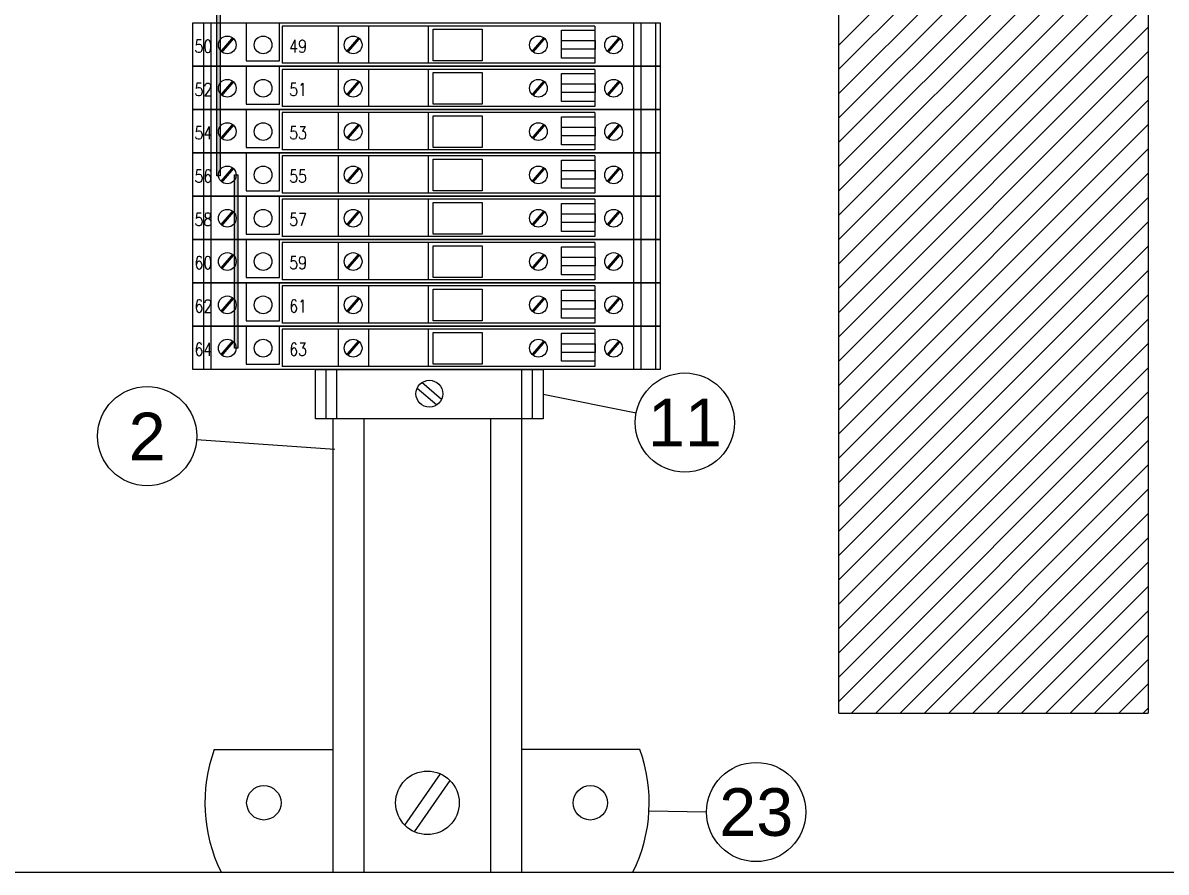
# Model space of a CAD drawing. Header units: inches. Extents: x -38 to 199, y -310 to 64.
# Drawn here: x 169.79 to 178.11, y 26.53 to 32.71 of the extents above; entities that cross this region are included whole.
import ezdxf
from ezdxf.enums import TextEntityAlignment as Align

# ---------------------------------------------------------------- set-up
doc = ezdxf.new("R2010")
doc.units = ezdxf.units.IN
doc.header["$MEASUREMENT"] = 0
doc.layers.add('DETAIL$', color=5, linetype='Continuous')
doc.layers.add('FREE-TEXT', color=2, linetype='Continuous')
doc.layers.add('DIMENSION (ANSI)', color=7, linetype='Continuous', lineweight=9)
doc.styles.add('HELVLS', font='arial.ttf')
doc.styles.add('Note Text (ANSI)', font='arial.ttf')
doc.styles.add('ROMANS', font='romans')
doc.styles.add('TXT', font='txt')
doc.dimstyles.new('DIM_0', dxfattribs={"dimscale": 4.75, "dimtxt": 0.065, "dimasz": 0.075, "dimexe": 0.075, "dimexo": 0.125, "dimgap": 0.0625, "dimtad": 0, "dimtih": 1, "dimtoh": 1, "dimrnd": 1e-08, "dimzin": 0, "dimdsep": 46, "dimlunit": 5, "dimtxsty": 'Note Text (ANSI)', "dimblk": 'Filled-1', "dimcen": 0.09, "dimdle": 0.45, "dimclrd": 256, "dimclre": 256, "dimclrt": 256, "dimadec": 0, "dimazin": 1, "dimtm": 1e-09, "dimtfac": 1.263158, "dimtofl": 0, "dimtmove": 0, "dimatfit": 3, "dimfxl": 1, "dimfrac": 2, "dimtolj": 1, "dimtzin": 4, "dimlwd": -1, "dimlwe": -1, "dimarcsym": 0})

# ---------------------------------------------------------------- blocks, each defined once
blk = doc.blocks.new('Filled-1')
at = {"color": 0}
for p, q in [((0, 0), (-1, 0.25)), ((-1, 0.25), (-1, -0.25)), ((-1, 0), (0, 0)), ((-1, -0.25), (0, 0))]:
    blk.add_line(p, q, dxfattribs=at)
blk.add_solid([(-1, -0.25), (0, 0), (-1, 0.25)], dxfattribs=at)
blk = doc.blocks.new('*D113')
at = {"layer": 'DEFPOINTS', "color": 0, "transparency": 16777216}
for p in [(167.4762, 26.5338), (169.7262, 26.5338), (169.7262, 23.4926)]:
    blk.add_point(p, dxfattribs=at)
at = {"layer": 'DIMENSION (ANSI)', "transparency": 16777216}
for p, q in [((167.4762, 25.94), (167.4762, 23.1364)), ((169.7262, 25.94), (169.7262, 23.1364)), ((167.12, 23.4926), (166.7637, 23.4926)), ((170.0825, 23.4926), (170.4387, 23.4926))]:
    blk.add_line(p, q, dxfattribs=at)
at = {"layer": 'DIMENSION (ANSI)', "transparency": 16777216, "xscale": 0.35625, "yscale": 0.35625, "zscale": 0.35625}
blk.add_blockref('Filled-1', (167.4762, 23.4926), dxfattribs=at)
at = {"layer": 'DIMENSION (ANSI)', "transparency": 16777216, "xscale": 0.35625, "yscale": 0.35625, "zscale": 0.35625, "rotation": 180}
blk.add_blockref('Filled-1', (169.7262, 23.4926), dxfattribs=at)
at = {"layer": 'DIMENSION (ANSI)', "transparency": 16777216, "insert": (168.6172, 23.4926), "char_height": 0.30875, "attachment_point": 5, "style": 'Note Text (ANSI)'}
blk.add_mtext('\\A1;2.25"', dxfattribs=at)
blk = doc.blocks.new('*D115')
at = {"layer": 'DEFPOINTS', "color": 0, "transparency": 16777216}
for p in [(169.7262, 26.5338), (175.7262, 26.5377), (175.7262, 23.4907)]:
    blk.add_point(p, dxfattribs=at)
at = {"layer": 'DIMENSION (ANSI)', "transparency": 16777216}
for p, q in [((169.7262, 25.94), (169.7262, 23.1344)), ((175.7262, 25.9439), (175.7262, 23.1344)), ((170.0825, 23.4907), (172.0712, 23.4907)), ((175.37, 23.4907), (173.3812, 23.4907))]:
    blk.add_line(p, q, dxfattribs=at)
at = {"layer": 'DIMENSION (ANSI)', "transparency": 16777216, "xscale": 0.35625, "yscale": 0.35625, "zscale": 0.35625, "rotation": 180}
blk.add_blockref('Filled-1', (169.7262, 23.4907), dxfattribs=at)
at = {"layer": 'DIMENSION (ANSI)', "transparency": 16777216, "xscale": 0.35625, "yscale": 0.35625, "zscale": 0.35625}
blk.add_blockref('Filled-1', (175.7262, 23.4907), dxfattribs=at)
at = {"layer": 'DIMENSION (ANSI)', "transparency": 16777216, "insert": (172.7262, 23.4907), "char_height": 0.30875, "attachment_point": 5, "style": 'Note Text (ANSI)'}
blk.add_mtext('\\A1;6.5"', dxfattribs=at)
blk = doc.blocks.new('*D116')
at = {"layer": 'DEFPOINTS', "color": 0, "transparency": 16777216}
for p in [(177.9762, 26.5338), (184.5375, 26.5383), (184.5396, 23.4926)]:
    blk.add_point(p, dxfattribs=at)
at = {"layer": 'DIMENSION (ANSI)', "transparency": 16777216}
for p, q in [((177.9766, 25.94), (177.9786, 23.1318)), ((184.5379, 25.9446), (184.5398, 23.1364)), ((178.3346, 23.4883), (180.6039, 23.4899)), ((184.1833, 23.4924), (181.914, 23.4908))]:
    blk.add_line(p, q, dxfattribs=at)
at = {"layer": 'DIMENSION (ANSI)', "transparency": 16777216, "xscale": 0.35625, "yscale": 0.35625, "zscale": 0.35625}
for p, rotation in [((177.9783, 23.4881), 180.0398205485757), ((184.5396, 23.4926), 0.03982054857575947)]:
    blk.add_blockref('Filled-1', p, dxfattribs=dict(at, rotation=rotation))
at = {"layer": 'DIMENSION (ANSI)', "transparency": 16777216, "insert": (181.259, 23.4903), "char_height": 0.30875, "attachment_point": 5, "style": 'Note Text (ANSI)'}
blk.add_mtext('\\A1;6.5"', dxfattribs=at)
blk = doc.blocks.new('A$C595E315F')
at = {"color": 8}
for p, q in [((-0.5787, -0.36), (-0.5787, 0)), ((-0.5787, 0), (1.0769, 0)), ((1.0769, 0), (1.0769, -0.36)), ((1.0769, -0.36), (-0.5787, -0.36))]:
    blk.add_line(p, q, dxfattribs=at)
for p, q in [((-0.501, -0.36), (-0.501, 0)), ((-0.4233, -0.36), (-0.4233, 0)), ((0.9215, -0.36), (0.9215, 0)), ((0.9992, -0.36), (0.9992, 0))]:
    blk.add_line(p, q)
blk.add_circle((0.2491, -0.1767), 0.0976, dxfattribs=at)
at = {"layer": 'DETAIL$', "color": 8}
for points in [[(0.16, -0.1369), (0.3022, -0.2586)], [(0.3377, -0.2178), (0.1943, -0.0959)]]:
    blk.add_lwpolyline(points, dxfattribs=at)
blk = doc.blocks.new('11560421')
at = {"color": 8}
for p, q in [((1.2248, -0.0229), (-1.0515, -0.0229)), ((-1.0515, -0.0229), (-1.0515, -0.2937)), ((-0.6445, -0.0229), (-0.6445, -0.2937)), ((-0.422, -0.0229), (-0.422, -0.2937)), ((1.2248, -0.0229), (1.2248, -0.2937)), ((1.2248, -0.2937), (-1.0515, -0.2937))]:
    blk.add_line(p, q, dxfattribs=at)
blk.add_lwpolyline([(-1.7, -0.315), (-1.7, 0), (1.7, 0), (1.7, -0.315)], close=True, dxfattribs=at)
for points in [[(0.0485, -0.0467), (0.4046, -0.0467), (0.4046, -0.2769), (0.0485, -0.2769), (0.0485, -0.0467)], [(1.2253, -0.2561), (0.9808, -0.2561), (0.9808, -0.0525), (1.2253, -0.0525)]]:
    blk.add_lwpolyline(points, dxfattribs=at)
for centre in [(-1.45, -0.1604), (-0.5344, -0.1604), (0.8135, -0.1604), (1.3603, -0.1604)]:
    blk.add_circle(centre, 0.0645, dxfattribs=at)
at = {"layer": 'DETAIL$', "color": 8}
blk.add_line((0.0104, -0.0229), (0.0104, -0.2937), dxfattribs=at)
for points in [[(-1.6239, 0), (-1.6239, -0.315)], [(-1.5689, 0), (-1.5689, -0.315)], [(1.5044, 0), (1.5044, -0.315)], [(1.5594, 0), (1.5594, -0.315)], [(1.6644, 0), (1.6644, -0.315)], [(-1.3121, -0.0022), (-1.3121, -0.2769), (-1.0705, -0.2769), (-1.0705, -0.0022)], [(0.9808, -0.1281), (1.2253, -0.1281), (1.2253, -0.1921), (0.9808, -0.1921)]]:
    blk.add_lwpolyline(points, dxfattribs=at)
at = {"layer": 'DETAIL$', "color": 8, "const_width": 0.02}
for points in [[(-1.4079, -0.1116), (-1.4922, -0.2093)], [(-0.4923, -0.1116), (-0.5766, -0.2093)], [(0.8557, -0.1116), (0.7714, -0.2093)], [(1.4025, -0.1116), (1.3182, -0.2093)]]:
    blk.add_lwpolyline(points, dxfattribs=at)
at = {"layer": 'DETAIL$', "color": 8}
blk.add_circle((-1.1893, -0.1604), 0.0645, dxfattribs=at)
at = {"color": 6, "style": 'TXT', "flags": 3}
for tag, p in [('MANUF', (-1.7, -0.6042)), ('PART#', (-1.7, -0.8461)), ('DESC', (-1.7, -1.0863))]:
    blk.add_attdef(tag, p, '', height=0.125, dxfattribs=at)

msp = doc.modelspace()

# ---------------------------------------------------------------- hatches: boundary and pattern name
h = msp.add_hatch(color=0)
h.dxf.hatch_style = 1
h.paths.add_polyline_path([(171.22388, 34.43869), (171.20001, 34.43869), (171.20001, 31.59722), (171.22388, 31.59722)])
h = msp.add_hatch(color=0)
h.dxf.hatch_style = 1
h.paths.add_polyline_path([(171.3291, 30.34369), (171.35297, 30.34369), (171.35297, 31.60369), (171.3291, 31.60369)])

# ---------------------------------------------------------------- linework, layer by layer
at = {"color": 0}
for p, q in [((175.72622, 27.68991), (175.72622, 51.53377)), ((177.97622, 51.53377), (177.97622, 27.68991)), ((173.57457, 30.00911), (174.25158, 29.87337)), ((172.04495, 29.82909), (172.04495, 26.53377)), ((172.26995, 29.82909), (172.26995, 26.53377)), ((173.19495, 26.53377), (173.19495, 29.82909)), ((173.41995, 26.53377), (173.41995, 29.82909)), ((172.05801, 29.60608), (171.0532, 29.67817)), ((175.72622, 27.68991), (177.97622, 27.68991)), ((171.18191, 27.42472), (172.04495, 27.42472)), ((174.27809, 27.42472), (173.41995, 27.42472)), ((174.76369, 26.97066), (174.34452, 26.97629))]:
    msp.add_line(p, q, dxfattribs=at)
at = {"color": 0, "linetype": 'Continuous'}
for p, q in [((175.72622, 32.54809), (177.97622, 34.79809)), ((175.72622, 32.37131), (177.97622, 34.62131)), ((175.72622, 32.19454), (177.97622, 34.44454)), ((175.72622, 32.01776), (177.97622, 34.26776)), ((175.72622, 31.84098), (177.97622, 34.09098)), ((175.72622, 31.66421), (177.97622, 33.91421)), ((175.72622, 31.48743), (177.97622, 33.73743)), ((175.72622, 31.31065), (177.97622, 33.56065)), ((175.72622, 31.13388), (177.97622, 33.38388)), ((175.72622, 30.9571), (177.97622, 33.2071)), ((175.72622, 30.78032), (177.97622, 33.03032)), ((175.72622, 30.60355), (177.97622, 32.85355)), ((175.72622, 30.42677), (177.97622, 32.67677)), ((175.72622, 30.24999), (177.97622, 32.49999)), ((175.72622, 30.07322), (177.97622, 32.32322)), ((175.72622, 29.89644), (177.97622, 32.14644)), ((175.72622, 29.71966), (177.97622, 31.96966)), ((175.72622, 29.54289), (177.97622, 31.79289)), ((175.72622, 29.36611), (177.97622, 31.61611)), ((175.72622, 29.18933), (177.97622, 31.43933)), ((175.72622, 29.01256), (177.97622, 31.26256)), ((175.72622, 28.83578), (177.97622, 31.08578)), ((175.72622, 28.659), (177.97622, 30.909)), ((175.72622, 28.48223), (177.97622, 30.73223)), ((175.72622, 28.30545), (177.97622, 30.55545)), ((175.72622, 28.12867), (177.97622, 30.37867)), ((175.72622, 27.9519), (177.97622, 30.2019)), ((175.72622, 27.77512), (177.97622, 30.02512)), ((175.81778, 27.68991), (177.97622, 29.84834)), ((175.99456, 27.68991), (177.97622, 29.67157)), ((176.17134, 27.68991), (177.97622, 29.49479)), ((176.34811, 27.68991), (177.97622, 29.31801)), ((176.52489, 27.68991), (177.97622, 29.14124)), ((176.70167, 27.68991), (177.97622, 28.96446)), ((176.87844, 27.68991), (177.97622, 28.78768)), ((177.05522, 27.68991), (177.97622, 28.61091)), ((177.232, 27.68991), (177.97622, 28.43413)), ((177.40877, 27.68991), (177.97622, 28.25735)), ((177.58555, 27.68991), (177.97622, 28.08058)), ((177.76233, 27.68991), (177.97622, 27.9038)), ((177.9391, 27.68991), (177.97622, 27.72702))]:
    msp.add_line(p, q, dxfattribs=at)
at = {"color": 0}
for points in [[(171.20001, 34.43869), (171.22388, 34.43869), (171.22388, 31.59722), (171.20001, 31.59722)], [(171.3291, 31.60369), (171.35297, 31.60369), (171.35297, 30.34369), (171.3291, 30.34369)]]:
    msp.add_lwpolyline(points, close=True, dxfattribs=at)
for points in [[(172.56866, 26.87458), (172.82787, 27.24822)], [(172.89625, 27.20078), (172.63704, 26.82715)], [(151.35745, 26.53377), (185.85745, 26.53377)]]:
    msp.add_lwpolyline(points)
for centre, radius in [((172.73245, 27.03768), 0.23115), ((171.5425, 27.03768), 0.125), ((173.9175, 27.03768), 0.125)]:
    msp.add_circle(centre, radius)
for centre, start, end in [((172.24782, 27.03768), 160.044053, 206.162378), ((173.21218, 27.03768), 333.837622, 19.955947)]:
    msp.add_arc(centre, 1.134, start, end)
at = {"layer": 'FREE-TEXT', "color": 0}
for centre in [(174.60533, 29.80244), (170.69334, 29.70399), (175.12447, 26.97066)]:
    msp.add_circle(centre, 0.36078, dxfattribs=at)

# ---------------------------------------------------------------- block references
for name, p in [('11560421', (172.72652, 32.70912)), ('11560421', (172.72652, 32.39412)), ('11560421', (172.72652, 32.07912)), ('11560421', (172.72652, 31.76412)), ('11560421', (172.72652, 31.44912)), ('11560421', (172.72652, 31.13412)), ('11560421', (172.72652, 30.81912)), ('11560421', (172.72652, 30.50412)), ('A$C595E315F', (172.49764, 30.18912))]:
    msp.add_blockref(name, p)

# ---------------------------------------------------------------- texts
at = {"color": 6, "style": 'ROMANS', "width": 0.8}
for s, p in [('50', (171.10263, 32.53954)), ('49', (171.79161, 32.53954)), ('52', (171.10263, 32.22454)), ('51', (171.79161, 32.22454)), ('54', (171.10263, 31.90954)), ('53', (171.79161, 31.90954)), ('56', (171.10263, 31.59454)), ('55', (171.79161, 31.59454)), ('58', (171.10263, 31.27954)), ('57', (171.79161, 31.27954)), ('60', (171.10263, 30.96454)), ('59', (171.79161, 30.96454)), ('62', (171.10263, 30.64954)), ('61', (171.79161, 30.64954)), ('64', (171.10263, 30.33454)), ('63', (171.79161, 30.33454))]:
    msp.add_text(s, height=0.09375, dxfattribs=at).set_placement(p, align=Align.MIDDLE)
at = {"layer": 'FREE-TEXT', "color": 0, "style": 'HELVLS'}
for s, height, p in [('11', 0.346581, (174.60533, 29.80244)), ('2', 0.34658, (170.69334, 29.70399)), ('23', 0.346581, (175.12447, 26.97066))]:
    msp.add_text(s, height=height, dxfattribs=at).set_placement(p, align=Align.MIDDLE)

# ---------------------------------------------------------------- dimensions: what is measured, and where the dimension line sits
at = {"layer": 'DIMENSION (ANSI)'}
dim = msp.add_linear_dim(base=(169.72622, 23.49261), p1=(167.47622, 26.53377), p2=(169.72622, 26.53377), angle=0, text='2.25"', dimstyle='DIM_0', override={"dimpost": '"', "dimtmove": 1}, dxfattribs=at)
dim.commit()
dim.dimension.update_dxf_attribs({"geometry": '*D113', "text_midpoint": (168.61724, 23.49261), "dimtype": 161})
dim = msp.add_linear_dim(base=(175.72622, 23.49069), p1=(169.72622, 26.53377), p2=(175.72622, 26.53768), text='6.5"', dimstyle='DIM_0', override={"dimpost": '"', "dimtmove": 1}, dxfattribs=at)
dim.commit()
dim.dimension.update_dxf_attribs({"geometry": '*D115', "text_midpoint": (172.72622, 23.49069)})
dim = msp.add_aligned_dim(p1=(177.97622, 26.53377), p2=(184.53745, 26.53833), distance=-3.04572, text='6.5"', dimstyle='DIM_0', override={"dimpost": '"', "dimtmove": 1}, dxfattribs=at)
dim.commit()
dim.dimension.update_dxf_attribs({"geometry": '*D116', "text_midpoint": (181.25895, 23.49034)})

doc.saveas('drawing.dxf')
